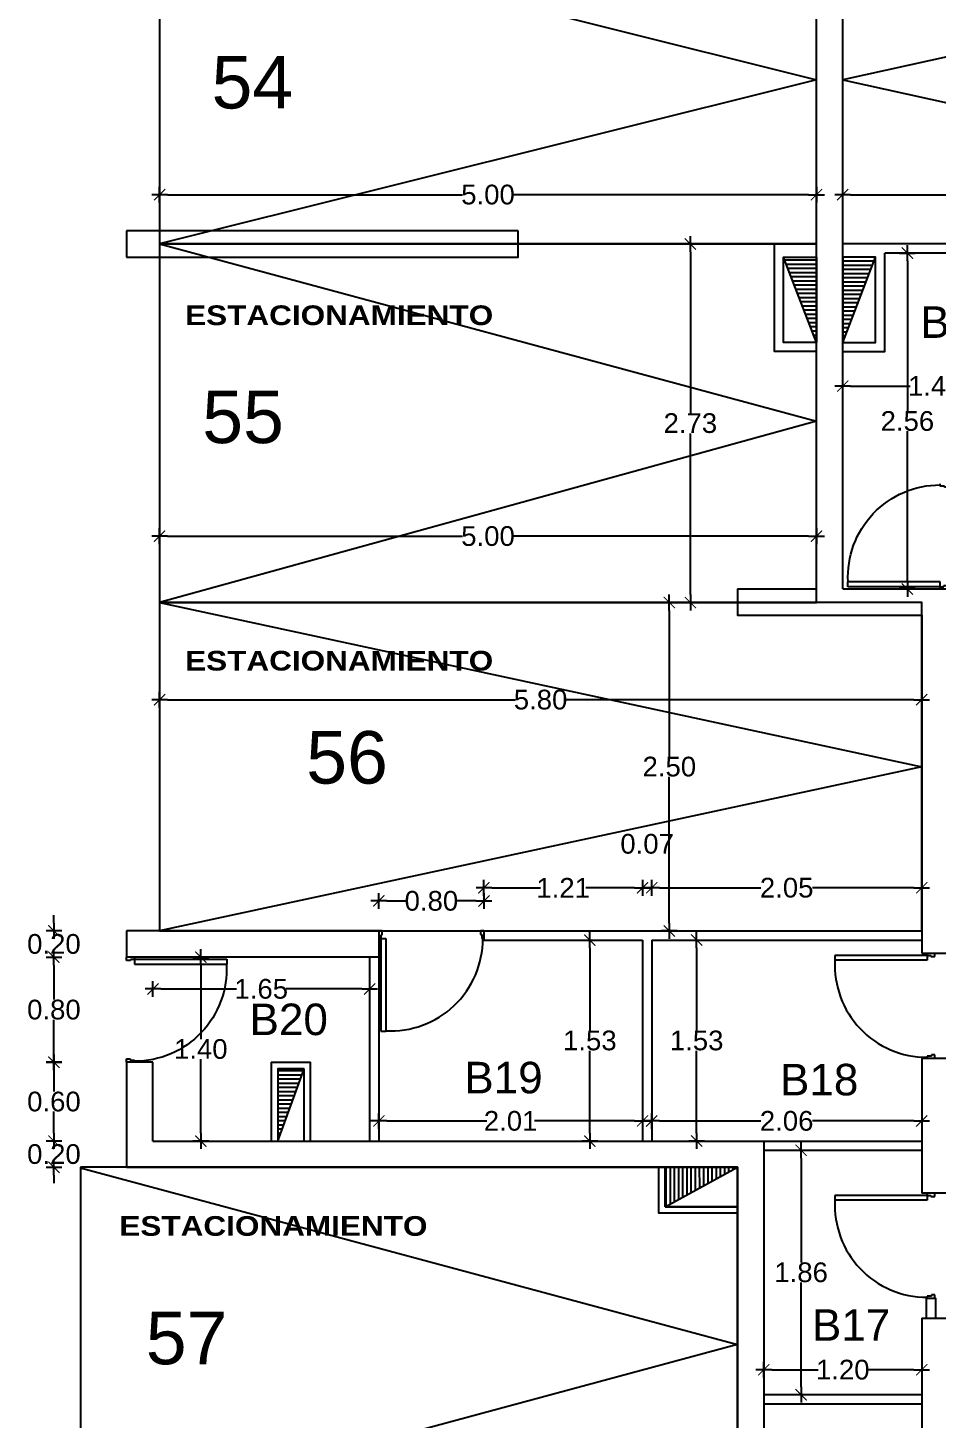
# Model space of a CAD drawing. Header units: millimetres. Extents: x 1217 to 2428, y 234 to 779.
# Drawn here: x 2357.83 to 2364.75, y 360.15 to 370.74 of the extents above; entities that cross this region are included whole.
import ezdxf

# ---------------------------------------------------------------- set-up
doc = ezdxf.new("R2010")
doc.units = ezdxf.units.MM
doc.layers.get('0').update_dxf_attribs({"lineweight": 5})
for name, color, linetype in [('0.1', 251, 'Continuous'), ('0.3', 6, 'Continuous'), ('A-DOORSYM', 1, 'Continuous'), ('COTAS INTERIORES', 3, 'Continuous'), ('hoja puerta', 2, 'Continuous'), ('Muebles', 8, 'Continuous'), ('MURO', 5, 'Continuous'), ('muros', 7, 'Continuous'), ('Pavimento', 8, 'Continuous'), ('SHAFT', 3, 'Continuous'), ('Texto', 1, 'Continuous'), ('Textos', 2, 'Continuous')]:
    doc.layers.add(name, color=color, linetype=linetype)
doc.styles.add('DIM000', font='')
doc.styles.add('INTERARQ', font='arial.ttf')
doc.styles.get("Standard").update_dxf_attribs({"font": 'arial.ttf'})
doc.styles.get('DIM000').set_extended_font_data('Arial Black')
doc.dimstyles.new('ESCALA_1-50', dxfattribs={"dimtxt": 0.15, "dimasz": 0.06, "dimexe": 0.18, "dimexo": 0.0625, "dimgap": 0, "dimtad": 0, "dimtih": 1, "dimtoh": 1, "dimzin": 0, "dimdsep": 46, "dimtxsty": 'INTERARQ', "dimblk": 'DIMTICK', "dimcen": 0, "dimse1": 1, "dimse2": 1, "dimclrd": 256, "dimclre": 1, "dimclrt": 2, "dimadec": 0, "dimazin": 0, "dimtfac": 4.5, "dimtofl": 0, "dimtmove": 2, "dimatfit": 3, "dimldrblk": 'DIMTICK', "dimfxl": 1, "dimtolj": 1, "dimtzin": 0, "dimarcsym": 0})

# ---------------------------------------------------------------- blocks, each defined once
blk = doc.blocks.new('Simple-A ras - 095 x 202mm_1-19-10_54')
at = {"layer": 'A-DOORSYM'}
blk.add_arc((0.368, 0.035), 0.834, 87.0334, 180, dxfattribs=at)
at = {"layer": 'hoja puerta'}
for p, q in [((0.411, 0.035), (0.411, 0.87)), ((0.456, 0.87), (0.411, 0.87)), ((0.456, 0.035), (0.456, 0.87)), ((-0.455, 0.035), (-0.475, 0.035)), ((-0.455, -0.004), (-0.455, 0.035)), ((0.456, 0.035), (0.411, 0.035)), ((0.455, 0.001), (0.445, 0.001)), ((0.445, 0.001), (0.445, -0.035)), ((0.455, 0.035), (0.455, 0.001)), ((0.475, 0.035), (0.455, 0.035)), ((-0.475, -0.035), (-0.445, -0.035)), ((-0.445, -0.004), (-0.455, -0.004)), ((-0.445, -0.035), (-0.445, -0.004)), ((0.445, -0.035), (0.475, -0.035))]:
    blk.add_line(p, q, dxfattribs=at)
blk = doc.blocks.new('DIMTICK')
at = {"color": 1}
for p, q in [((-1, 0), (1, 0)), ((0, 1), (0, -1))]:
    blk.add_line(p, q, dxfattribs=at)
at = {"color": 3, "const_width": 0.141}
blk.add_lwpolyline([(0.71, 0.71), (-0.71, -0.71)], dxfattribs=at)
blk = doc.blocks.new('*D31')
at = {"layer": 'COTAS INTERIORES', "lineweight": -2, "ltscale": 3, "transparency": 16777216}
for p, q in [((2358.894, 365.623), (2361.54, 365.623)), ((2364.575, 365.623), (2361.929, 365.623))]:
    blk.add_line(p, q, dxfattribs=at)
at = {"layer": 'Defpoints', "color": 0, "ltscale": 3, "transparency": 16777216}
for p in [(2364.635, 365.623), (2358.834, 363.863, 0), (2364.635, 363.863, 0)]:
    blk.add_point(p, dxfattribs=at)
at = {"layer": 'COTAS INTERIORES', "lineweight": -2, "ltscale": 3, "transparency": 16777216, "xscale": 0.06, "yscale": 0.06, "zscale": 0.06, "rotation": 180}
blk.add_blockref('DIMTICK', (2358.834, 365.623), dxfattribs=at)
at = {"layer": 'COTAS INTERIORES', "lineweight": -2, "ltscale": 3, "transparency": 16777216, "xscale": 0.06, "yscale": 0.06, "zscale": 0.06}
blk.add_blockref('DIMTICK', (2364.635, 365.623), dxfattribs=at)
at = {"layer": 'COTAS INTERIORES', "color": 2, "ltscale": 3, "transparency": 16777216, "insert": (2361.734, 365.623), "char_height": 0.15, "attachment_point": 5, "style": 'INTERARQ'}
blk.add_mtext('\\A1;5.80', dxfattribs=at)
blk = doc.blocks.new('*D32')
at = {"layer": 'COTAS INTERIORES', "lineweight": -2, "ltscale": 3, "transparency": 16777216}
for p, q in [((2358.894, 366.868), (2361.139, 366.868)), ((2363.774, 366.868), (2361.528, 366.868))]:
    blk.add_line(p, q, dxfattribs=at)
at = {"layer": 'Defpoints', "color": 0, "ltscale": 3, "transparency": 16777216}
for p in [(2363.834, 366.868), (2358.834, 366.493, 0), (2363.834, 366.493, 0)]:
    blk.add_point(p, dxfattribs=at)
at = {"layer": 'COTAS INTERIORES', "lineweight": -2, "ltscale": 3, "transparency": 16777216, "xscale": 0.06, "yscale": 0.06, "zscale": 0.06, "rotation": 180}
blk.add_blockref('DIMTICK', (2358.834, 366.868), dxfattribs=at)
at = {"layer": 'COTAS INTERIORES', "lineweight": -2, "ltscale": 3, "transparency": 16777216, "xscale": 0.06, "yscale": 0.06, "zscale": 0.06}
blk.add_blockref('DIMTICK', (2363.834, 366.868), dxfattribs=at)
at = {"layer": 'COTAS INTERIORES', "color": 2, "ltscale": 3, "transparency": 16777216, "insert": (2361.334, 366.868), "char_height": 0.15, "attachment_point": 5, "style": 'INTERARQ'}
blk.add_mtext('\\A1;5.00', dxfattribs=at)
blk = doc.blocks.new('*D33')
at = {"layer": 'COTAS INTERIORES', "lineweight": -2, "ltscale": 3, "transparency": 16777216}
for p, q in [((2358.894, 369.468), (2361.139, 369.468)), ((2363.774, 369.468), (2361.528, 369.468))]:
    blk.add_line(p, q, dxfattribs=at)
at = {"layer": 'Defpoints', "color": 0, "ltscale": 3, "transparency": 16777216}
for p in [(2363.834, 369.468), (2358.834, 369.093, 0), (2363.834, 369.093, 0)]:
    blk.add_point(p, dxfattribs=at)
at = {"layer": 'COTAS INTERIORES', "lineweight": -2, "ltscale": 3, "transparency": 16777216, "xscale": 0.06, "yscale": 0.06, "zscale": 0.06, "rotation": 180}
blk.add_blockref('DIMTICK', (2358.834, 369.468), dxfattribs=at)
at = {"layer": 'COTAS INTERIORES', "lineweight": -2, "ltscale": 3, "transparency": 16777216, "xscale": 0.06, "yscale": 0.06, "zscale": 0.06}
blk.add_blockref('DIMTICK', (2363.834, 369.468), dxfattribs=at)
at = {"layer": 'COTAS INTERIORES', "color": 2, "ltscale": 3, "transparency": 16777216, "insert": (2361.334, 369.468), "char_height": 0.15, "attachment_point": 5, "style": 'INTERARQ'}
blk.add_mtext('\\A1;5.00', dxfattribs=at)
blk = doc.blocks.new('*D34')
at = {"layer": 'COTAS INTERIORES', "lineweight": -2, "ltscale": 3, "transparency": 16777216}
for p, q in [((2364.094, 369.468), (2366.669, 369.468)), ((2369.634, 369.468), (2367.058, 369.468))]:
    blk.add_line(p, q, dxfattribs=at)
at = {"layer": 'Defpoints', "color": 0, "ltscale": 3, "transparency": 16777216}
for p in [(2369.694, 369.468), (2364.034, 369.093, 0), (2369.694, 369.093, 0)]:
    blk.add_point(p, dxfattribs=at)
at = {"layer": 'COTAS INTERIORES', "lineweight": -2, "ltscale": 3, "transparency": 16777216, "xscale": 0.06, "yscale": 0.06, "zscale": 0.06, "rotation": 180}
blk.add_blockref('DIMTICK', (2364.034, 369.468), dxfattribs=at)
at = {"layer": 'COTAS INTERIORES', "lineweight": -2, "ltscale": 3, "transparency": 16777216, "xscale": 0.06, "yscale": 0.06, "zscale": 0.06}
blk.add_blockref('DIMTICK', (2369.694, 369.468), dxfattribs=at)
at = {"layer": 'COTAS INTERIORES', "color": 2, "ltscale": 3, "transparency": 16777216, "insert": (2366.864, 369.468), "char_height": 0.15, "attachment_point": 5, "style": 'INTERARQ'}
blk.add_mtext('\\A1;5.66', dxfattribs=at)
blk = doc.blocks.new('*D58')
at = {"layer": 'COTAS INTERIORES', "lineweight": -2, "ltscale": 3, "transparency": 16777216}
for p, q in [((2358.03, 362.323), (2358.03, 362.383)), ((2358.03, 362.003), (2358.03, 361.943))]:
    blk.add_line(p, q, dxfattribs=at)
at = {"layer": 'Defpoints', "color": 0, "ltscale": 3, "transparency": 16777216}
for p in [(2358.03, 362.263), (2358.784, 362.263, 0), (2358.584, 362.063, 0)]:
    blk.add_point(p, dxfattribs=at)
at = {"layer": 'COTAS INTERIORES', "lineweight": -2, "ltscale": 3, "transparency": 16777216, "xscale": 0.06, "yscale": 0.06, "zscale": 0.06}
for p, rotation in [((2358.03, 362.263), 270), ((2358.03, 362.063), 90)]:
    blk.add_blockref('DIMTICK', p, dxfattribs=dict(at, rotation=rotation))
at = {"layer": 'COTAS INTERIORES', "color": 2, "ltscale": 3, "transparency": 16777216, "insert": (2358.03, 362.163), "char_height": 0.15, "attachment_point": 5, "style": 'INTERARQ'}
blk.add_mtext('\\A1;0.20', dxfattribs=at)
blk = doc.blocks.new('*D59')
at = {"layer": 'COTAS INTERIORES', "lineweight": -2, "ltscale": 3, "transparency": 16777216}
for p, q in [((2358.03, 362.803), (2358.03, 362.64)), ((2358.03, 362.323), (2358.03, 362.487))]:
    blk.add_line(p, q, dxfattribs=at)
at = {"layer": 'Defpoints', "color": 0, "ltscale": 3, "transparency": 16777216}
for p in [(2358.03, 362.863), (2358.784, 362.863), (2358.784, 362.263, 0)]:
    blk.add_point(p, dxfattribs=at)
at = {"layer": 'COTAS INTERIORES', "lineweight": -2, "ltscale": 3, "transparency": 16777216, "xscale": 0.06, "yscale": 0.06, "zscale": 0.06}
for p, rotation in [((2358.03, 362.863), 90), ((2358.03, 362.263), 270)]:
    blk.add_blockref('DIMTICK', p, dxfattribs=dict(at, rotation=rotation))
at = {"layer": 'COTAS INTERIORES', "color": 2, "ltscale": 3, "transparency": 16777216, "insert": (2358.03, 362.563), "char_height": 0.15, "attachment_point": 5, "style": 'INTERARQ'}
blk.add_mtext('\\A1;0.60', dxfattribs=at)
blk = doc.blocks.new('*D60')
at = {"layer": 'COTAS INTERIORES', "lineweight": -2, "ltscale": 3, "transparency": 16777216}
for p, q in [((2358.03, 363.603), (2358.03, 363.34)), ((2358.03, 362.923), (2358.03, 363.186))]:
    blk.add_line(p, q, dxfattribs=at)
at = {"layer": 'Defpoints', "color": 0, "ltscale": 3, "transparency": 16777216}
for p in [(2358.03, 363.663), (2359.496, 363.663, 0), (2358.784, 362.863)]:
    blk.add_point(p, dxfattribs=at)
at = {"layer": 'COTAS INTERIORES', "lineweight": -2, "ltscale": 3, "transparency": 16777216, "xscale": 0.06, "yscale": 0.06, "zscale": 0.06}
for p, rotation in [((2358.03, 363.663), 90), ((2358.03, 362.863), 270)]:
    blk.add_blockref('DIMTICK', p, dxfattribs=dict(at, rotation=rotation))
at = {"layer": 'COTAS INTERIORES', "color": 2, "ltscale": 3, "transparency": 16777216, "insert": (2358.03, 363.263), "char_height": 0.15, "attachment_point": 5, "style": 'INTERARQ'}
blk.add_mtext('\\A1;0.80', dxfattribs=at)
blk = doc.blocks.new('*D61')
at = {"layer": 'COTAS INTERIORES', "lineweight": -2, "ltscale": 3, "transparency": 16777216}
for p, q in [((2358.03, 363.923), (2358.03, 363.983)), ((2358.03, 363.603), (2358.03, 363.543))]:
    blk.add_line(p, q, dxfattribs=at)
at = {"layer": 'Defpoints', "color": 0, "ltscale": 3, "transparency": 16777216}
for p in [(2358.03, 363.863), (2359.496, 363.863, 0), (2359.496, 363.663, 0)]:
    blk.add_point(p, dxfattribs=at)
at = {"layer": 'COTAS INTERIORES', "lineweight": -2, "ltscale": 3, "transparency": 16777216, "xscale": 0.06, "yscale": 0.06, "zscale": 0.06}
for p, rotation in [((2358.03, 363.863), 270), ((2358.03, 363.663), 90)]:
    blk.add_blockref('DIMTICK', p, dxfattribs=dict(at, rotation=rotation))
at = {"layer": 'COTAS INTERIORES', "color": 2, "ltscale": 3, "transparency": 16777216, "insert": (2358.03, 363.763), "char_height": 0.15, "attachment_point": 5, "style": 'INTERARQ'}
blk.add_mtext('\\A1;0.20', dxfattribs=at)
blk = doc.blocks.new('*D62')
at = {"layer": 'COTAS INTERIORES', "lineweight": -2, "ltscale": 3, "transparency": 16777216}
for p, q in [((2362.714, 366.303), (2362.714, 365.189)), ((2362.714, 363.923), (2362.714, 365.036))]:
    blk.add_line(p, q, dxfattribs=at)
at = {"layer": 'Defpoints', "color": 0, "ltscale": 3, "transparency": 16777216}
for p in [(2362.714, 366.363), (2363.405, 366.363, 0), (2363.405, 363.863, 0)]:
    blk.add_point(p, dxfattribs=at)
at = {"layer": 'COTAS INTERIORES', "lineweight": -2, "ltscale": 3, "transparency": 16777216, "xscale": 0.06, "yscale": 0.06, "zscale": 0.06}
for p, rotation in [((2362.714, 366.363), 90), ((2362.714, 363.863), 270)]:
    blk.add_blockref('DIMTICK', p, dxfattribs=dict(at, rotation=rotation))
at = {"layer": 'COTAS INTERIORES', "color": 2, "ltscale": 3, "transparency": 16777216, "insert": (2362.714, 365.113), "char_height": 0.15, "attachment_point": 5, "style": 'INTERARQ'}
blk.add_mtext('\\A1;2.50', dxfattribs=at)
blk = doc.blocks.new('*D63')
at = {"layer": 'COTAS INTERIORES', "lineweight": -2, "ltscale": 3, "transparency": 16777216}
for p, q in [((2362.874, 369.033), (2362.874, 367.804)), ((2362.874, 366.423), (2362.874, 367.651))]:
    blk.add_line(p, q, dxfattribs=at)
at = {"layer": 'Defpoints', "color": 0, "ltscale": 3, "transparency": 16777216}
for p in [(2362.753, 369.093, 0), (2362.874, 369.093), (2362.753, 366.363, 0)]:
    blk.add_point(p, dxfattribs=at)
at = {"layer": 'COTAS INTERIORES', "lineweight": -2, "ltscale": 3, "transparency": 16777216, "xscale": 0.06, "yscale": 0.06, "zscale": 0.06}
for p, rotation in [((2362.874, 369.093), 90), ((2362.874, 366.363), 270)]:
    blk.add_blockref('DIMTICK', p, dxfattribs=dict(at, rotation=rotation))
at = {"layer": 'COTAS INTERIORES', "color": 2, "ltscale": 3, "transparency": 16777216, "insert": (2362.874, 367.728), "char_height": 0.15, "attachment_point": 5, "style": 'INTERARQ'}
blk.add_mtext('\\A1;2.73', dxfattribs=at)
blk = doc.blocks.new('*D67')
at = {"layer": 'COTAS INTERIORES', "lineweight": -2, "ltscale": 3, "transparency": 16777216}
for p, q in [((2360.563, 364.091), (2360.708, 364.091)), ((2361.243, 364.091), (2361.097, 364.091))]:
    blk.add_line(p, q, dxfattribs=at)
at = {"layer": 'Defpoints', "color": 0, "ltscale": 3, "transparency": 16777216}
for p in [(2361.303, 364.091), (2360.503, 363.863, 0), (2361.303, 363.863)]:
    blk.add_point(p, dxfattribs=at)
at = {"layer": 'COTAS INTERIORES', "lineweight": -2, "ltscale": 3, "transparency": 16777216, "xscale": 0.06, "yscale": 0.06, "zscale": 0.06, "rotation": 180}
blk.add_blockref('DIMTICK', (2360.503, 364.091), dxfattribs=at)
at = {"layer": 'COTAS INTERIORES', "lineweight": -2, "ltscale": 3, "transparency": 16777216, "xscale": 0.06, "yscale": 0.06, "zscale": 0.06}
blk.add_blockref('DIMTICK', (2361.303, 364.091), dxfattribs=at)
at = {"layer": 'COTAS INTERIORES', "color": 2, "ltscale": 3, "transparency": 16777216, "insert": (2360.903, 364.091), "char_height": 0.15, "attachment_point": 5, "style": 'INTERARQ'}
blk.add_mtext('\\A1;0.80', dxfattribs=at)
blk = doc.blocks.new('*D68')
at = {"layer": 'COTAS INTERIORES', "lineweight": -2, "ltscale": 3, "transparency": 16777216}
for p, q in [((2361.363, 364.191), (2361.733, 364.191)), ((2362.45, 364.191), (2362.079, 364.191))]:
    blk.add_line(p, q, dxfattribs=at)
at = {"layer": 'Defpoints', "color": 0, "ltscale": 3, "transparency": 16777216}
for p in [(2362.51, 364.191), (2361.303, 363.863), (2362.51, 363.793)]:
    blk.add_point(p, dxfattribs=at)
at = {"layer": 'COTAS INTERIORES', "lineweight": -2, "ltscale": 3, "transparency": 16777216, "xscale": 0.06, "yscale": 0.06, "zscale": 0.06, "rotation": 180}
blk.add_blockref('DIMTICK', (2361.303, 364.191), dxfattribs=at)
at = {"layer": 'COTAS INTERIORES', "lineweight": -2, "ltscale": 3, "transparency": 16777216, "xscale": 0.06, "yscale": 0.06, "zscale": 0.06}
blk.add_blockref('DIMTICK', (2362.51, 364.191), dxfattribs=at)
at = {"layer": 'COTAS INTERIORES', "color": 2, "ltscale": 3, "transparency": 16777216, "insert": (2361.906, 364.191), "char_height": 0.15, "attachment_point": 5, "style": 'INTERARQ'}
blk.add_mtext('\\A1;1.21', dxfattribs=at)
blk = doc.blocks.new('*D69')
at = {"layer": 'COTAS INTERIORES', "lineweight": -2, "ltscale": 3, "transparency": 16777216}
for p, q in [((2362.45, 364.191), (2362.39, 364.191)), ((2362.64, 364.191), (2362.7, 364.191))]:
    blk.add_line(p, q, dxfattribs=at)
at = {"layer": 'Defpoints', "color": 0, "ltscale": 3, "transparency": 16777216}
for p in [(2362.58, 364.191), (2362.51, 363.793), (2362.58, 363.793, 0)]:
    blk.add_point(p, dxfattribs=at)
at = {"layer": 'COTAS INTERIORES', "lineweight": -2, "ltscale": 3, "transparency": 16777216, "xscale": 0.06, "yscale": 0.06, "zscale": 0.06}
blk.add_blockref('DIMTICK', (2362.51, 364.191), dxfattribs=at)
at = {"layer": 'COTAS INTERIORES', "lineweight": -2, "ltscale": 3, "transparency": 16777216, "xscale": 0.06, "yscale": 0.06, "zscale": 0.06, "rotation": 180}
blk.add_blockref('DIMTICK', (2362.58, 364.191), dxfattribs=at)
at = {"layer": 'COTAS INTERIORES', "color": 2, "ltscale": 3, "transparency": 16777216, "insert": (2362.545, 364.525), "char_height": 0.15, "attachment_point": 5, "style": 'INTERARQ'}
blk.add_mtext('\\A1;0.07', dxfattribs=at)
blk = doc.blocks.new('*D70')
at = {"layer": 'COTAS INTERIORES', "lineweight": -2, "ltscale": 3, "transparency": 16777216}
for p, q in [((2362.64, 364.191), (2363.41, 364.191)), ((2364.575, 364.191), (2363.804, 364.191))]:
    blk.add_line(p, q, dxfattribs=at)
at = {"layer": 'Defpoints', "color": 0, "ltscale": 3, "transparency": 16777216}
for p in [(2364.635, 364.191), (2364.635, 363.863), (2362.58, 363.793, 0)]:
    blk.add_point(p, dxfattribs=at)
at = {"layer": 'COTAS INTERIORES', "lineweight": -2, "ltscale": 3, "transparency": 16777216, "xscale": 0.06, "yscale": 0.06, "zscale": 0.06, "rotation": 180}
blk.add_blockref('DIMTICK', (2362.58, 364.191), dxfattribs=at)
at = {"layer": 'COTAS INTERIORES', "lineweight": -2, "ltscale": 3, "transparency": 16777216, "xscale": 0.06, "yscale": 0.06, "zscale": 0.06}
blk.add_blockref('DIMTICK', (2364.635, 364.191), dxfattribs=at)
at = {"layer": 'COTAS INTERIORES', "color": 2, "ltscale": 3, "transparency": 16777216, "insert": (2363.607, 364.191), "char_height": 0.15, "attachment_point": 5, "style": 'INTERARQ'}
blk.add_mtext('\\A1;2.05', dxfattribs=at)
blk = doc.blocks.new('*D71')
at = {"layer": 'COTAS INTERIORES', "lineweight": -2, "ltscale": 3, "transparency": 16777216}
for p, q in [((2359.148, 363.603), (2359.148, 363.04)), ((2359.148, 362.323), (2359.148, 362.886))]:
    blk.add_line(p, q, dxfattribs=at)
at = {"layer": 'Defpoints', "color": 0, "ltscale": 3, "transparency": 16777216}
for p in [(2360.313, 363.663, 0), (2359.148, 362.263), (2360.313, 362.263, 0)]:
    blk.add_point(p, dxfattribs=at)
at = {"layer": 'COTAS INTERIORES', "lineweight": -2, "ltscale": 3, "transparency": 16777216, "xscale": 0.06, "yscale": 0.06, "zscale": 0.06}
for p, rotation in [((2359.148, 363.663), 90), ((2359.148, 362.263), 270)]:
    blk.add_blockref('DIMTICK', p, dxfattribs=dict(at, rotation=rotation))
at = {"layer": 'COTAS INTERIORES', "color": 2, "ltscale": 3, "transparency": 16777216, "insert": (2359.148, 362.963), "char_height": 0.15, "attachment_point": 5, "style": 'INTERARQ'}
blk.add_mtext('\\A1;1.40', dxfattribs=at)
blk = doc.blocks.new('*D72')
at = {"layer": 'COTAS INTERIORES', "lineweight": -2, "ltscale": 3, "transparency": 16777216}
for p, q in [((2358.844, 363.421), (2359.42, 363.421)), ((2360.373, 363.421), (2359.797, 363.421))]:
    blk.add_line(p, q, dxfattribs=at)
at = {"layer": 'Defpoints', "color": 0, "ltscale": 3, "transparency": 16777216}
for p in [(2360.433, 363.421), (2358.784, 362.612, 0), (2360.433, 362.612, 0)]:
    blk.add_point(p, dxfattribs=at)
at = {"layer": 'COTAS INTERIORES', "lineweight": -2, "ltscale": 3, "transparency": 16777216, "xscale": 0.06, "yscale": 0.06, "zscale": 0.06, "rotation": 180}
blk.add_blockref('DIMTICK', (2358.784, 363.421), dxfattribs=at)
at = {"layer": 'COTAS INTERIORES', "lineweight": -2, "ltscale": 3, "transparency": 16777216, "xscale": 0.06, "yscale": 0.06, "zscale": 0.06}
blk.add_blockref('DIMTICK', (2360.433, 363.421), dxfattribs=at)
at = {"layer": 'COTAS INTERIORES', "color": 2, "ltscale": 3, "transparency": 16777216, "insert": (2359.608, 363.421), "char_height": 0.15, "attachment_point": 5, "style": 'INTERARQ'}
blk.add_mtext('\\A1;1.65', dxfattribs=at)
blk = doc.blocks.new('*D73')
at = {"layer": 'COTAS INTERIORES', "lineweight": -2, "ltscale": 3, "transparency": 16777216}
for p, q in [((2360.563, 362.416), (2361.325, 362.416)), ((2362.45, 362.416), (2361.688, 362.416))]:
    blk.add_line(p, q, dxfattribs=at)
at = {"layer": 'Defpoints', "color": 0, "ltscale": 3, "transparency": 16777216}
for p in [(2360.503, 362.416, 0), (2362.51, 362.416, 0), (2362.51, 362.416)]:
    blk.add_point(p, dxfattribs=at)
at = {"layer": 'COTAS INTERIORES', "lineweight": -2, "ltscale": 3, "transparency": 16777216, "xscale": 0.06, "yscale": 0.06, "zscale": 0.06, "rotation": 180}
blk.add_blockref('DIMTICK', (2360.503, 362.416), dxfattribs=at)
at = {"layer": 'COTAS INTERIORES', "lineweight": -2, "ltscale": 3, "transparency": 16777216, "xscale": 0.06, "yscale": 0.06, "zscale": 0.06}
blk.add_blockref('DIMTICK', (2362.51, 362.416), dxfattribs=at)
at = {"layer": 'COTAS INTERIORES', "color": 2, "ltscale": 3, "transparency": 16777216, "insert": (2361.506, 362.416), "char_height": 0.15, "attachment_point": 5, "style": 'INTERARQ'}
blk.add_mtext('\\A1;2.01', dxfattribs=at)
blk = doc.blocks.new('*D74')
at = {"layer": 'COTAS INTERIORES', "lineweight": -2, "ltscale": 3, "transparency": 16777216}
for p, q in [((2362.109, 363.733), (2362.109, 363.105)), ((2362.109, 362.323), (2362.109, 362.951))]:
    blk.add_line(p, q, dxfattribs=at)
at = {"layer": 'Defpoints', "color": 0, "ltscale": 3, "transparency": 16777216}
for p in [(2362.109, 363.793), (2362.176, 363.793, 0), (2362.176, 362.263, 0)]:
    blk.add_point(p, dxfattribs=at)
at = {"layer": 'COTAS INTERIORES', "lineweight": -2, "ltscale": 3, "transparency": 16777216, "xscale": 0.06, "yscale": 0.06, "zscale": 0.06}
for p, rotation in [((2362.109, 363.793), 90), ((2362.109, 362.263), 270)]:
    blk.add_blockref('DIMTICK', p, dxfattribs=dict(at, rotation=rotation))
at = {"layer": 'COTAS INTERIORES', "color": 2, "ltscale": 3, "transparency": 16777216, "insert": (2362.109, 363.028), "char_height": 0.15, "attachment_point": 5, "style": 'INTERARQ'}
blk.add_mtext('\\A1;1.53', dxfattribs=at)
blk = doc.blocks.new('*D75')
at = {"layer": 'COTAS INTERIORES', "lineweight": -2, "ltscale": 3, "transparency": 16777216}
for p, q in [((2362.922, 363.733), (2362.922, 363.105)), ((2362.922, 362.323), (2362.922, 362.951))]:
    blk.add_line(p, q, dxfattribs=at)
at = {"layer": 'Defpoints', "color": 0, "ltscale": 3, "transparency": 16777216}
for p in [(2362.845, 363.793, 0), (2362.845, 362.263, 0), (2362.922, 362.263)]:
    blk.add_point(p, dxfattribs=at)
at = {"layer": 'COTAS INTERIORES', "lineweight": -2, "ltscale": 3, "transparency": 16777216, "xscale": 0.06, "yscale": 0.06, "zscale": 0.06}
for p, rotation in [((2362.922, 363.793), 90), ((2362.922, 362.263), 270)]:
    blk.add_blockref('DIMTICK', p, dxfattribs=dict(at, rotation=rotation))
at = {"layer": 'COTAS INTERIORES', "color": 2, "ltscale": 3, "transparency": 16777216, "insert": (2362.922, 363.028), "char_height": 0.15, "attachment_point": 5, "style": 'INTERARQ'}
blk.add_mtext('\\A1;1.53', dxfattribs=at)
blk = doc.blocks.new('*D39')
at = {"layer": 'COTAS INTERIORES', "lineweight": -2, "ltscale": 3, "transparency": 16777216}
for p, q in [((2362.64, 362.416), (2363.411, 362.416)), ((2364.575, 362.416), (2363.803, 362.416))]:
    blk.add_line(p, q, dxfattribs=at)
at = {"layer": 'Defpoints', "color": 0, "ltscale": 3, "transparency": 16777216}
for p in [(2364.635, 362.416), (2362.58, 362.263, 0), (2364.635, 362.263, 0)]:
    blk.add_point(p, dxfattribs=at)
at = {"layer": 'COTAS INTERIORES', "lineweight": -2, "ltscale": 3, "transparency": 16777216, "xscale": 0.06, "yscale": 0.06, "zscale": 0.06, "rotation": 180}
blk.add_blockref('DIMTICK', (2362.58, 362.416), dxfattribs=at)
at = {"layer": 'COTAS INTERIORES', "lineweight": -2, "ltscale": 3, "transparency": 16777216, "xscale": 0.06, "yscale": 0.06, "zscale": 0.06}
blk.add_blockref('DIMTICK', (2364.635, 362.416), dxfattribs=at)
at = {"layer": 'COTAS INTERIORES', "color": 2, "ltscale": 3, "transparency": 16777216, "insert": (2363.607, 362.416), "char_height": 0.15, "attachment_point": 5, "style": 'INTERARQ'}
blk.add_mtext('\\A1;2.06', dxfattribs=at)
blk = doc.blocks.new('*D76')
at = {"layer": 'COTAS INTERIORES', "lineweight": -2, "ltscale": 3, "transparency": 16777216}
for p, q in [((2363.717, 362.133), (2363.717, 361.339)), ((2363.717, 360.392), (2363.717, 361.186))]:
    blk.add_line(p, q, dxfattribs=at)
at = {"layer": 'Defpoints', "color": 0, "ltscale": 3, "transparency": 16777216}
for p in [(2363.606, 362.193, 0), (2363.717, 362.193), (2363.606, 360.332, 0)]:
    blk.add_point(p, dxfattribs=at)
at = {"layer": 'COTAS INTERIORES', "lineweight": -2, "ltscale": 3, "transparency": 16777216, "xscale": 0.06, "yscale": 0.06, "zscale": 0.06}
for p, rotation in [((2363.717, 362.193), 90), ((2363.717, 360.332), 270)]:
    blk.add_blockref('DIMTICK', p, dxfattribs=dict(at, rotation=rotation))
at = {"layer": 'COTAS INTERIORES', "color": 2, "ltscale": 3, "transparency": 16777216, "insert": (2363.717, 361.263), "char_height": 0.15, "attachment_point": 5, "style": 'INTERARQ'}
blk.add_mtext('\\A1;1.86', dxfattribs=at)
blk = doc.blocks.new('*D77')
at = {"layer": 'COTAS INTERIORES', "lineweight": -2, "ltscale": 3, "transparency": 16777216}
for p, q in [((2363.493, 360.522), (2363.846, 360.522)), ((2364.575, 360.522), (2364.221, 360.522))]:
    blk.add_line(p, q, dxfattribs=at)
at = {"layer": 'Defpoints', "color": 0, "ltscale": 3, "transparency": 16777216}
for p in [(2363.433, 360.53, 0), (2364.635, 360.546, 0), (2364.635, 360.522)]:
    blk.add_point(p, dxfattribs=at)
at = {"layer": 'COTAS INTERIORES', "lineweight": -2, "ltscale": 3, "transparency": 16777216, "xscale": 0.06, "yscale": 0.06, "zscale": 0.06, "rotation": 180}
blk.add_blockref('DIMTICK', (2363.433, 360.522), dxfattribs=at)
at = {"layer": 'COTAS INTERIORES', "lineweight": -2, "ltscale": 3, "transparency": 16777216, "xscale": 0.06, "yscale": 0.06, "zscale": 0.06}
blk.add_blockref('DIMTICK', (2364.635, 360.522), dxfattribs=at)
at = {"layer": 'COTAS INTERIORES', "color": 2, "ltscale": 3, "transparency": 16777216, "insert": (2364.034, 360.522), "char_height": 0.15, "attachment_point": 5, "style": 'INTERARQ'}
blk.add_mtext('\\A1;1.20', dxfattribs=at)
blk = doc.blocks.new('*D139')
at = {"layer": 'COTAS INTERIORES', "lineweight": -2, "ltscale": 3, "transparency": 16777216}
for p, q in [((2364.094, 368.011), (2364.546, 368.011)), ((2365.374, 368.011), (2364.921, 368.011))]:
    blk.add_line(p, q, dxfattribs=at)
at = {"layer": 'Defpoints', "color": 0, "ltscale": 3, "transparency": 16777216}
for p in [(2364.034, 368.107, 0), (2365.434, 368.107, 0), (2365.434, 368.011)]:
    blk.add_point(p, dxfattribs=at)
at = {"layer": 'COTAS INTERIORES', "lineweight": -2, "ltscale": 3, "transparency": 16777216, "xscale": 0.06, "yscale": 0.06, "zscale": 0.06, "rotation": 180}
blk.add_blockref('DIMTICK', (2364.034, 368.011), dxfattribs=at)
at = {"layer": 'COTAS INTERIORES', "lineweight": -2, "ltscale": 3, "transparency": 16777216, "xscale": 0.06, "yscale": 0.06, "zscale": 0.06}
blk.add_blockref('DIMTICK', (2365.434, 368.011), dxfattribs=at)
at = {"layer": 'COTAS INTERIORES', "color": 2, "ltscale": 3, "transparency": 16777216, "insert": (2364.734, 368.011), "char_height": 0.15, "attachment_point": 5, "style": 'INTERARQ'}
blk.add_mtext('\\A1;1.40', dxfattribs=at)
blk = doc.blocks.new('*D140')
at = {"layer": 'COTAS INTERIORES', "lineweight": -2, "ltscale": 3, "transparency": 16777216}
for p, q in [((2364.526, 368.963), (2364.526, 367.821)), ((2364.526, 366.526), (2364.526, 367.668))]:
    blk.add_line(p, q, dxfattribs=at)
at = {"layer": 'Defpoints', "color": 0, "ltscale": 3, "transparency": 16777216}
for p in [(2364.526, 369.023), (2364.692, 369.023, 0), (2364.034, 366.466, 0)]:
    blk.add_point(p, dxfattribs=at)
at = {"layer": 'COTAS INTERIORES', "lineweight": -2, "ltscale": 3, "transparency": 16777216, "xscale": 0.06, "yscale": 0.06, "zscale": 0.06}
for p, rotation in [((2364.526, 369.023), 90), ((2364.526, 366.466), 270)]:
    blk.add_blockref('DIMTICK', p, dxfattribs=dict(at, rotation=rotation))
at = {"layer": 'COTAS INTERIORES', "color": 2, "ltscale": 3, "transparency": 16777216, "insert": (2364.526, 367.744), "char_height": 0.15, "attachment_point": 5, "style": 'INTERARQ'}
blk.add_mtext('\\A1;2.56', dxfattribs=at)

msp = doc.modelspace()

# ---------------------------------------------------------------- hatches: boundary and pattern name
at = {"layer": 'SHAFT'}
h = msp.add_hatch(dxfattribs=at)
h.set_pattern_fill('ANSI31', color=256, scale=0.01, angle=-225, style=0)
h.set_pattern_definition([(180, (7755538.031264, -384193.632716), (-4e-17, -0.03175), [])])
h.paths.add_polyline_path([(2363.83363, 368.99284), (2363.83363, 368.3436), (2363.58393, 368.99284)])
h = msp.add_hatch(dxfattribs=at)
h.set_pattern_fill('ANSI31', color=256, scale=0.01, angle=-225, style=0)
h.set_pattern_definition([(180, (7755532.821612, -384215.833274), (-4e-17, -0.03175), [])])
h.paths.add_polyline_path([(2364.03364, 368.99284), (2364.03364, 368.3436), (2364.28335, 368.99284)])
at = {"layer": 'SHAFT', "linetype": 'ByBlock'}
h = msp.add_hatch(dxfattribs=at)
h.set_pattern_fill('ANSI31', color=256, scale=0.01, angle=-405, style=0)
h.set_pattern_definition([(180, (7755701.032086, -381184.661532), (-6e-17, -0.03175000233469), [])])
h.paths.add_polyline_path([(2359.93356, 362.81317), (2359.73365, 362.26335), (2359.73365, 362.61239), (2359.73365, 362.813)])
at = {"layer": 'SHAFT'}
h = msp.add_hatch(dxfattribs=at)
h.set_pattern_fill('ANSI31', color=256, scale=0.01, angle=-315, style=0)
h.set_pattern_definition([(90, (-7750984.00724, 381918.967782), (-0.03175, 8e-17), [])])
h.paths.add_polyline_path([(2362.68332, 362.06331), (2362.68335, 361.76337), (2363.23317, 362.06331)])

# ---------------------------------------------------------------- linework, layer by layer
at = {"layer": '0.1', "linetype": 'ByBlock', "elevation": 0}
for points in [[(2363.83363, 368.3436), (2363.58393, 368.99284)], [(2364.03364, 368.3436), (2364.28335, 368.99284)]]:
    msp.add_lwpolyline(points, dxfattribs=at)
at = {"layer": '0.3'}
for p, q in [((2361.30266, 363.86285, 0), (2364.63462, 363.86285, 0)), ((2361.30266, 363.79285, 0), (2362.50962, 363.79285, 0)), ((2362.50962, 363.79285, 0), (2362.50962, 362.26331, 0)), ((2362.57962, 363.79285, 0), (2362.57962, 362.26331, 0)), ((2362.57962, 363.79285, 0), (2364.63462, 363.79285, 0)), ((2360.43281, 363.66286, 0), (2360.43281, 362.2633, 0)), ((2360.50281, 363.66286, 0), (2360.50281, 362.2633, 0)), ((2359.68365, 362.863, 0), (2359.68365, 362.26335, 0)), ((2359.73365, 362.813, 0), (2359.73365, 362.26335, 0)), ((2359.93356, 362.26335, 0), (2359.93356, 362.81317, 0)), ((2359.98356, 362.26332, 0), (2359.98356, 362.86317, 0))]:
    msp.add_line(p, q, dxfattribs=at)
at = {"layer": '0.3', "elevation": 0}
for points in [[(2363.83364, 368.2736), (2363.51393, 368.2736), (2363.51393, 369.09284)], [(2363.51393, 369.09284), (2363.83364, 369.09284)], [(2365.50387, 369.09284), (2364.03364, 369.09284)], [(2363.83363, 368.99284), (2363.83363, 368.3436), (2363.58393, 368.3436), (2363.58393, 368.99284), (2363.83363, 368.99284)], [(2364.03364, 368.2736), (2364.35335, 368.2736), (2364.35335, 369.02284)], [(2364.03364, 368.99284), (2364.03364, 368.3436), (2364.28335, 368.3436), (2364.28335, 368.99284), (2364.03364, 368.99284)], [(2365.43387, 369.02284), (2364.35335, 369.02284)], [(2361.30266, 363.86285), (2361.30266, 363.79285)], [(2359.68365, 362.863), (2359.98356, 362.86317)], [(2359.93356, 362.81317), (2359.73365, 362.81317)], [(2363.43267, 362.26331), (2364.63462, 362.26331)], [(2363.43267, 362.19331), (2364.63462, 362.19331)], [(2363.23319, 361.71337), (2362.63335, 361.71337), (2362.63339, 362.06337)], [(2364.67054, 360.91573), (2364.67054, 361.06587), (2364.74054, 361.06587), (2364.74054, 360.91573)], [(2363.43269, 360.33244), (2364.63462, 360.33244)], [(2363.43269, 360.26244), (2364.63462, 360.26244)]]:
    msp.add_lwpolyline(points, dxfattribs=at)
at = {"layer": '0.3', "ltscale": 3, "elevation": 0}
for points in [[(2363.58393, 368.99284), (2363.83363, 368.99284), (2363.83363, 368.3436), (2363.58393, 368.3436)], [(2364.28335, 368.99284), (2364.03364, 368.99284), (2364.03364, 368.3436), (2364.28335, 368.3436)], [(2359.93356, 362.81317), (2359.73365, 362.81317), (2359.73365, 362.26335), (2359.93356, 362.26335)], [(2362.68335, 361.76337), (2363.23317, 361.76337), (2363.23317, 362.06331), (2362.68335, 362.06331)]]:
    msp.add_lwpolyline(points, close=True, dxfattribs=at)
at = {"layer": '0.3', "elevation": 0}
msp.add_lwpolyline([(2362.68335, 361.76337), (2362.68335, 362.06337), (2363.2332, 362.06331), (2363.23319, 361.76337)], close=True, dxfattribs=at)
at = {"layer": 'MURO', "color": 1, "ltscale": 3, "elevation": 0}
for points in [[(2358.83364, 371.59284), (2358.83364, 369.09284), (2363.83364, 369.09284), (2363.83364, 371.59284), (2358.83364, 371.59284)], [(2369.69362, 371.59283), (2369.69362, 369.09283), (2364.03365, 369.09284), (2364.03365, 371.59284), (2369.69362, 371.59283)], [(2358.83364, 369.09284), (2358.83364, 366.36285), (2363.83364, 366.36285), (2363.83364, 369.09284), (2358.83364, 369.09284)], [(2358.83364, 366.36285), (2358.83364, 363.86285), (2364.63461, 363.86285), (2364.63461, 366.36285), (2358.83364, 366.36285)], [(2358.23338, 362.06332), (2358.23339, 359.36454), (2363.23338, 359.36454), (2363.23338, 362.06332), (2358.23338, 362.06332)]]:
    msp.add_lwpolyline(points, dxfattribs=at)
at = {"layer": 'muros'}
for p, q in [((2363.83364, 366.46616, 0), (2363.83364, 371.56283, 0)), ((2364.03364, 366.46616, 0), (2364.03364, 371.56283, 0)), ((2358.58365, 369.19284, 0), (2358.58365, 368.99284, 0)), ((2363.23266, 366.46616, 0), (2363.83364, 366.46616, 0)), ((2364.03364, 366.46616, 0), (2364.8346, 366.46616, 0)), ((2364.63461, 366.26615, 0), (2364.63462, 363.69286, 0)), ((2358.78366, 362.863, 0), (2358.58366, 362.863, 0)), ((2358.58366, 362.863, 0), (2358.58366, 362.06331, 0)), ((2358.78366, 362.26331, 0), (2358.78366, 362.863, 0)), ((2364.63462, 362.89301, 0), (2364.63462, 361.86573, 0)), ((2363.23338, 362.06331, 0), (2363.2331, 359.31244, 0))]:
    msp.add_line(p, q, dxfattribs=at)
at = {"layer": 'muros', "elevation": 0}
for points in [[(2361.56357, 369.19284), (2358.58365, 369.19284)], [(2358.58365, 368.99284), (2361.56357, 368.99284), (2361.56357, 369.19284)], [(2363.23266, 366.46616), (2363.23266, 366.26616), (2364.63461, 366.26615)], [(2360.50281, 363.86286), (2358.58367, 363.86286)], [(2358.58367, 363.86285), (2358.58367, 363.66285)], [(2360.50281, 363.86286), (2360.50281, 363.66286)], [(2360.50281, 363.66286), (2358.58367, 363.66286)], [(2358.78366, 362.2633), (2363.43267, 362.26331)], [(2363.13962, 362.26331), (2363.43267, 362.26331), (2363.4327, 359.31244)], [(2358.58366, 362.06331), (2363.23338, 362.06331)], [(2364.83462, 361.86573), (2364.63462, 361.86573)], [(2364.63462, 360.91573), (2364.83462, 360.91573), (2364.83462, 360.26572)], [(2364.63462, 360.91573), (2364.63462, 360.06572)]]:
    msp.add_lwpolyline(points, dxfattribs=at)
at = {"layer": 'muros', "ltscale": 3, "elevation": 0}
for points in [[(2364.63462, 363.69286), (2364.83462, 363.69286)], [(2364.63462, 362.89301), (2364.83462, 362.89301)]]:
    msp.add_lwpolyline(points, dxfattribs=at)
at = {"layer": 'Pavimento', "color": 251, "ltscale": 3, "elevation": 0}
for points in [[(2358.83364, 371.59284), (2363.83364, 370.34284), (2358.83364, 369.09284)], [(2369.69362, 371.59283), (2364.03365, 370.34284), (2369.69362, 369.09283)], [(2358.83364, 369.09284), (2363.83364, 367.74284), (2358.83364, 366.36285)], [(2358.83364, 366.36285), (2364.63461, 365.11285), (2358.83364, 363.86285)], [(2358.23338, 362.05955), (2363.23338, 360.71393), (2358.23339, 359.36454)]]:
    msp.add_lwpolyline(points, dxfattribs=at)
at = {"layer": 'SHAFT'}
msp.add_line((2362.68332, 361.85331, 0), (2362.68332, 362.06331, 0), dxfattribs=at)
at = {"layer": 'SHAFT', "linetype": 'ByBlock', "elevation": 0}
msp.add_lwpolyline([(2359.73365, 362.26335), (2359.93356, 362.81317)], dxfattribs=at)
at = {"layer": 'SHAFT', "elevation": 0}
msp.add_lwpolyline([(2362.68335, 361.76337), (2363.23317, 362.06331)], dxfattribs=at)

# ---------------------------------------------------------------- block references
at = {"layer": 'Muebles', "yscale": 0.8419512961841886, "zscale": 0.8419512961841886}
for p, xscale, rotation in [((2364.80514, 366.86609, 0), -0.8419512961841886, 90.00001233745658), ((2360.90273, 363.83339, 0), 0.8419512961841886, 179.9999876625434), ((2358.61313, 363.26293, 0), -0.8419512961841886, 270.0000123374566), ((2364.70515, 363.29294, 0), 0.8419512961841886, 89.99998766254342), ((2364.70515, 361.4658, 0), 0.8419512961841886, 89.99998766254342)]:
    msp.add_blockref('Simple-A ras - 095 x 202mm_1-19-10_54', p, dxfattribs=dict(at, xscale=xscale, rotation=rotation))

# ---------------------------------------------------------------- texts
at = {"layer": 'Texto', "width": 1.5818117, "attachment_point": 5}
for s, insert, char_height in [('54', (2359.54043, 370.32131, 0), 0.4), ('B21', (2364.9227, 368.49769, 0), 0.24), ('55', (2359.46943, 367.77365, 0), 0.4), ('56', (2360.26095, 365.18152, 0), 0.4), ('B20', (2359.81714, 363.18789, 0), 0.24), ('B19', (2361.45182, 362.7446, 0), 0.24), ('B18', (2363.85453, 362.72921, 0), 0.24), ('57', (2359.03997, 360.76074, 0), 0.4), ('B17', (2364.09761, 360.86276, 0), 0.24)]:
    msp.add_mtext(s, dxfattribs=dict(at, insert=insert, char_height=char_height))
at = {"layer": 'Textos', "color": 7, "style": 'DIM000'}
for p in [(2359.02858, 368.47495, 0), (2359.02858, 365.84496, 0), (2358.52815, 361.54165, 0)]:
    msp.add_text('ESTACIONAMIENTO', height=0.15, dxfattribs=at).set_placement(p)

# ---------------------------------------------------------------- dimensions: what is measured, and where the dimension line sits
at = {"layer": 'COTAS INTERIORES', "ltscale": 3}
for base, p1, p2, picture, middle in [((2363.83363, 369.46826, 0), (2358.83364, 369.09284, 0), (2363.83363, 369.09284, 0), '*D33', (2361.33364, 369.46826, 0)), ((2369.69361, 369.46826, 0), (2364.03365, 369.09284, 0), (2369.69361, 369.09283, 0), '*D34', (2366.86363, 369.46826, 0)), ((2365.43387, 368.01126), (2364.03364, 368.10737, 0), (2365.43387, 368.10737, 0), '*D139', (2364.73376, 368.01126)), ((2363.83363, 366.86827, 0), (2358.83364, 366.49284, 0), (2363.83363, 366.49284, 0), '*D32', (2361.33364, 366.86827, 0)), ((2364.63462, 365.6233, 0), (2358.83366, 363.86286, 0), (2364.63462, 363.86286, 0), '*D31', (2361.73414, 365.6233, 0)), ((2362.57962, 364.1914, 0), (2362.50962, 363.79285, 0), (2362.57962, 363.79285, 0), '*D69', (2362.54462, 364.52458, 0)), ((2362.50962, 364.1914, 0), (2361.30266, 363.86285, 0), (2362.50962, 363.79285, 0), '*D68', (2361.90614, 364.1914, 0)), ((2364.634615, 364.1914048, 0), (2362.5796151, 363.792854, 0.0000001), (2364.634615, 363.862854, 0), '*D70', (2363.6071151, 364.1914048, 0)), ((2361.30266, 364.09141, 0), (2360.50281, 363.86286, 0), (2361.30266, 363.86285, 0), '*D67', (2360.90273, 364.09141, 0)), ((2360.43281, 363.42118), (2358.78366, 362.61215, 0), (2360.43281, 362.61216, 0), '*D72', (2359.60824, 363.42118)), ((2362.50962, 362.41637), (2360.50281, 362.41637, 0), (2362.50962, 362.41637, 0), '*D73', (2361.50621, 362.41637)), ((2364.634617301, 362.4164351371), (2362.579617301, 362.2633060403, 0.0000001377), (2364.634617301, 362.2633095895, 0.0000001699), '*D39', (2363.607117301, 362.4164351371)), ((2364.63462, 360.5216), (2363.43269, 360.52981, 0), (2364.63462, 360.54623, 0), '*D77', (2364.03365, 360.5216))]:
    dim = msp.add_linear_dim(base=base, p1=p1, p2=p2, dimstyle='ESCALA_1-50', dxfattribs=at)
    dim.commit()
    dim.dimension.update_dxf_attribs({"geometry": picture, "text_midpoint": middle})
for base, p1, p2, picture, middle in [((2362.87378, 369.09284), (2362.75301, 366.36285, 0), (2362.75301, 369.09284, 0), '*D63', (2362.87378, 367.72785)), ((2364.52605, 369.02284), (2364.03364, 366.46616, 0), (2364.69166, 369.02284, 0), '*D140', (2364.52605, 367.7445)), ((2362.71411, 366.36285), (2363.40531, 363.86285, 0), (2363.40531, 366.36285, 0), '*D62', (2362.71411, 365.11285)), ((2358.03027, 363.86286), (2359.49597, 363.66286, 0), (2359.49597, 363.86286, 0), '*D61', (2358.03027, 363.76286)), ((2362.10908, 363.79285, 0), (2362.17611, 362.26331, 0), (2362.17611, 363.79285, 0), '*D74', (2362.10908, 363.02808, 0)), ((2362.9221, 362.26331, 0), (2362.84475, 363.79285, 0), (2362.84475, 362.26331, 0), '*D75', (2362.9221, 363.02808, 0)), ((2358.03027, 363.66286, 0), (2358.78366, 362.863, 0), (2359.49597, 363.66286, 0), '*D60', (2358.03027, 363.26293, 0)), ((2359.14794, 362.2633), (2360.31331, 363.66286, 0), (2360.31331, 362.2633, 0), '*D71', (2359.14794, 362.96308)), ((2358.03027, 362.863), (2358.78366, 362.2633, 0), (2358.78366, 362.863), '*D59', (2358.03027, 362.56315)), ((2358.03027, 362.2633), (2358.58366, 362.06331, 0), (2358.78366, 362.2633, 0), '*D58', (2358.03027, 362.1633)), ((2363.71688, 362.19331), (2363.60623, 360.33244, 0), (2363.60622, 362.19331, 0), '*D76', (2363.71688, 361.26287))]:
    dim = msp.add_linear_dim(base=base, p1=p1, p2=p2, angle=90, dimstyle='ESCALA_1-50', dxfattribs=at)
    dim.commit()
    dim.dimension.update_dxf_attribs({"geometry": picture, "text_midpoint": middle})

doc.saveas('drawing.dxf')
